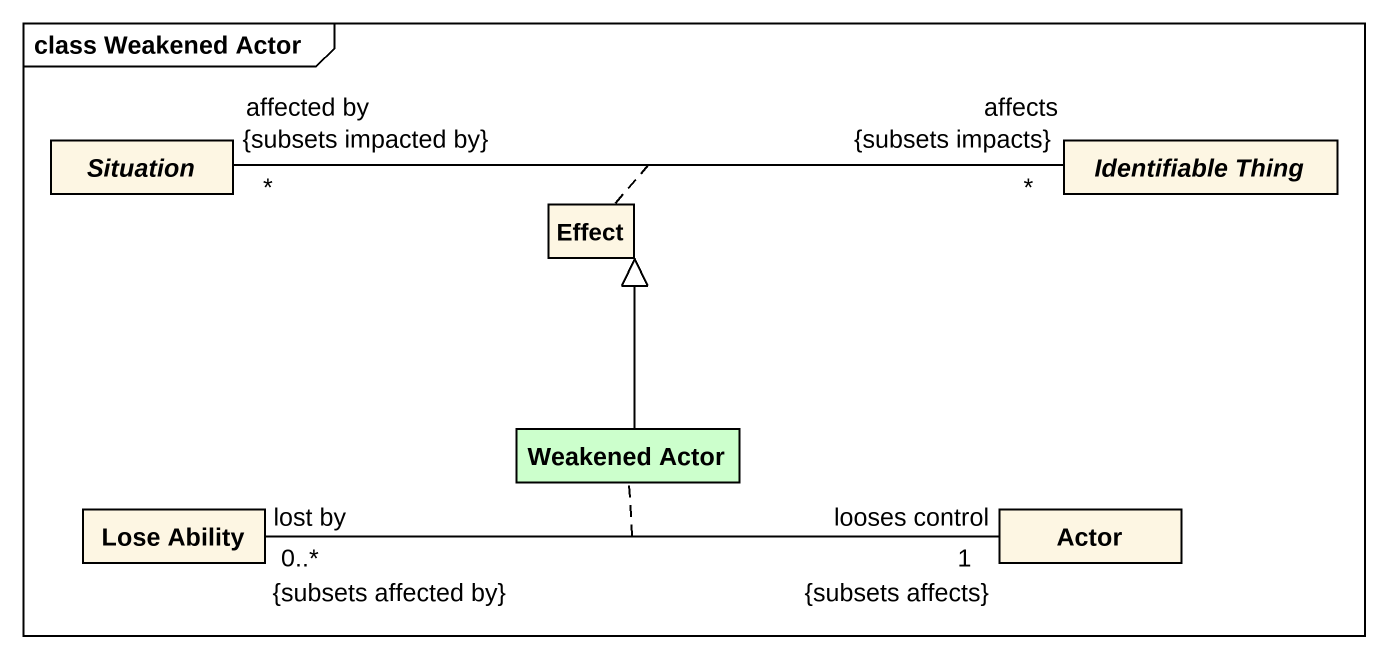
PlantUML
@startuml
mainframe class Weakened Actor
hide circle
hide empty members
abstract class Situation
abstract class "Identifiable Thing" as Identifiable_Thing
class Effect
class "Weakened Actor" as Weakened_Actor #CCFFCC
class "Lose Ability" as Lose_Ability
class "Actor" as Actor_
Situation "affected by\n*\n{subsets impacted by}" -right- "affects\n*\n{subsets impacts}" Identifiable_Thing
(Situation, Identifiable_Thing) .. Effect
Weakened_Actor -up-|> Effect
Lose_Ability "lost by\n0..*\n{subsets affected by}" -right- "looses control\n1\n{subsets affects}" Actor_
(Lose_Ability, Actor_) .. Weakened_Actor
@enduml
